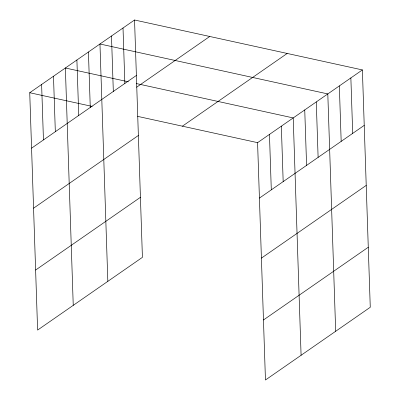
<?xml version="1.0" encoding="UTF-8"?>
<svg xmlns="http://www.w3.org/2000/svg" width="400" height="400" viewBox="0 0 400 400"><rect width="100%" height="100%" fill="white"/><g stroke="black" fill="none" stroke-linecap="round" stroke-linejoin="round"><path stroke-width="0.6" d="M134.545 20L142.42 257.345L37.61 330.075L29.735 92.725L134.545 20L362.39 69.925L370.265 307.275L265.455 380L257.58 142.655L362.39 69.925M31.575 148.175L136.385 75.45M136.6 87.225L209.735 36.475M33.565 208.2L138.375 135.475M182.39 126.18L287.205 53.45M35.615 270.045L140.43 197.32M259.42 198.1L364.23 125.375M261.41 258.13L366.225 185.4M263.465 319.975L368.275 247.245M128.43 81.82L65.37 68L73.245 305.345M136.315 83.545L293.215 117.925L301.09 355.275M29.735 92.725L92.19 106.415M137.605 116.365L257.58 142.655M350.865 77.925L352.7 133.375M339.335 85.925L341.175 141.375M335.68 331.275L327.805 93.925L99.96 44L107.83 281.345M316.275 101.925L318.115 157.375M304.745 109.925L306.585 165.375M281.34 126.17L283.175 181.615M269.46 134.41L271.3 189.86M123.015 28L124.855 83.45M111.485 36L113.325 91.45M88.43 52L90.27 107.45M76.9 60L78.74 115.45M53.49 76.245L55.33 131.69M41.615 84.485L43.45 139.935"/></g></svg>
